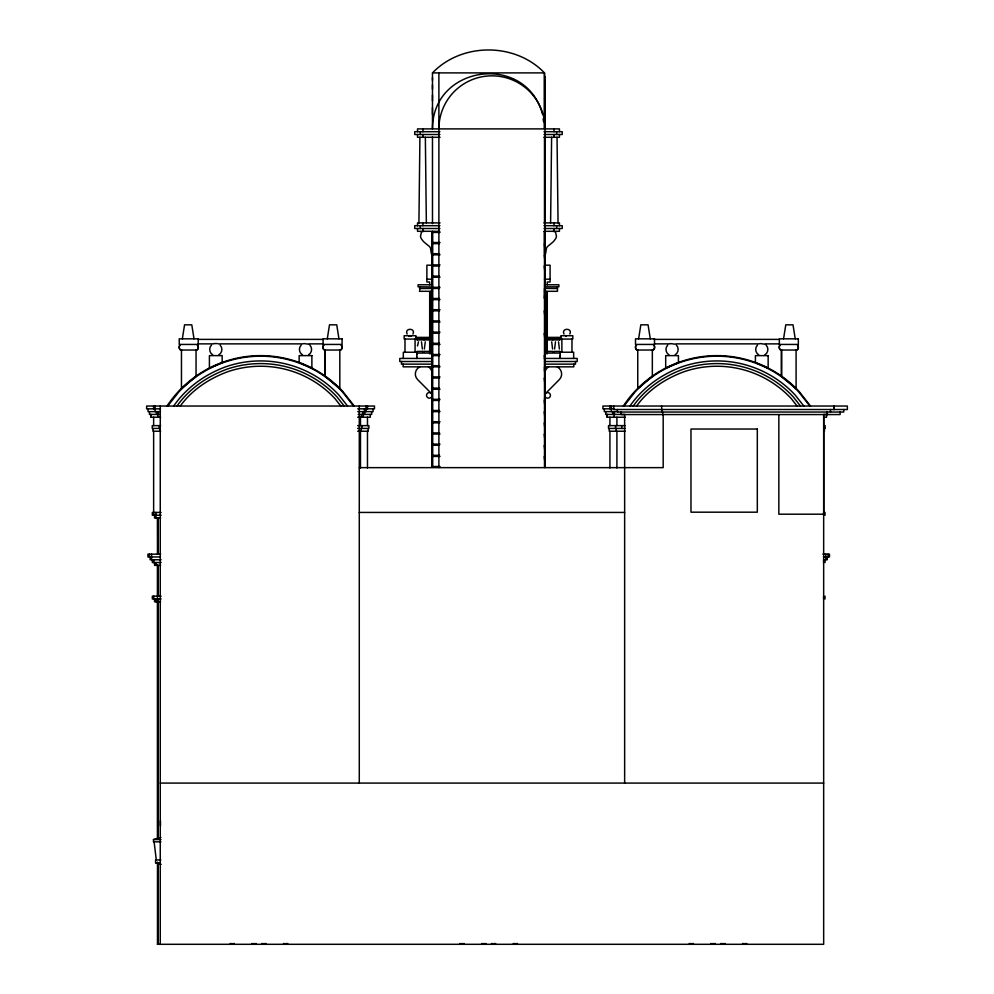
<?xml version="1.0" encoding="UTF-8"?>
<svg xmlns="http://www.w3.org/2000/svg" width="994" height="994" viewBox="0 0 994 994"><rect width="100%" height="100%" fill="white"/><g stroke="black" fill="none" stroke-linecap="round" stroke-linejoin="round"><path stroke-width="1.49" d="M150.839 417.231L150.839 414.436L150.839 417.231L160.643 417.231M153.635 512.432L153.635 431.234M153.635 425.631L153.635 417.231M159.239 428.439L159.239 425.631M340.917 344.682A2.82 2 90 0 1 341.986 348.012A2.82 2 90 0 1 339.824 350.025L339.824 388.729L325.237 376.465L325.237 350.025A2.82 2 -90 0 1 323.075 348.012A2.82 2 -90 0 1 324.143 344.682M416.759 356.834L416.759 358.436L416.759 352.224L403.315 352.224L403.315 358.436M416.759 354.92L416.759 353.081M417.157 339.911L417.157 339.066L417.157 339.911L422.761 339.911L422.761 339.066M417.517 228.508L417.517 231.304L439.77 231.304M417.517 225.7L417.517 222.904L440.093 222.904M417.517 134.501L417.517 137.296L440.093 137.296M417.517 131.705L417.517 128.897L559.448 128.897L559.448 131.705M420.313 228.508L420.313 225.7M420.313 134.501L420.313 131.705M422.935 231.304L422.935 228.508M422.935 225.7L422.935 222.904M422.935 137.296L422.935 134.501M422.935 131.705L422.935 128.897M423.978 339.911L423.978 339.066L423.978 339.911L429.582 339.911L429.582 339.066M439.485 455.314L431.918 455.314L431.918 445.237L439.485 445.237M439.485 432.912L431.918 432.912L431.918 422.835L439.485 422.835M439.485 410.51L431.918 410.51L431.918 400.433L439.485 400.433M432.477 467.404L432.477 231.304M432.477 223.625L432.477 136.663M544.488 371.147L544.488 366.836L573.824 366.836L573.824 364.152M544.488 355.131L545.047 365.705L544.488 355.628M544.488 231.304L544.488 253.706L545.607 253.706L546.439 248.314A6.759 6.759 0 0 1 547.644 246.425L552.49 242.449A17.73 17.73 0 0 0 554.652 240.076L555.397 239.045A7.107 7.107 0 0 0 556.466 236.46L555.596 232.36A3.057 3.057 0 0 0 554.528 231.59L553.086 231.304M545.047 396.432L544.488 399.315M545.047 371.147L545.047 366.836M545.047 288.434L544.488 298.511L544.488 288.434L557.472 288.508L557.472 291.304L544.488 291.304M545.047 253.706L544.488 243.629M546.141 336.27L546.141 339.066L572.805 339.066L572.805 335.711L561.051 335.711L561.051 339.066L561.051 336.27M547.383 339.066L547.383 339.911L552.987 339.911L552.987 339.066L552.987 339.911M554.018 231.304L554.018 228.508M554.018 225.7L554.018 222.904M554.018 137.296L554.018 134.501M554.018 131.705L554.018 128.897M556.64 228.508L556.64 225.7M556.64 134.501L556.64 131.705M559.448 228.508L559.448 231.304L543.979 231.304M559.448 225.7L559.448 222.904L543.979 222.904M559.448 134.501L559.448 137.296L543.979 137.296M559.796 339.911L559.796 339.066L559.796 339.911L554.205 339.911L554.205 339.066M560.206 356.834L560.206 355.131M607.123 417.231L607.123 414.436L607.123 417.231L625.313 417.231M609.918 468L609.918 431.234M609.918 425.631L609.918 417.231M615.522 428.439L615.522 425.631M616.914 468L616.914 431.234M616.914 425.631L616.914 417.231M621.71 428.439L621.71 425.631M797.2 344.682A2.82 2 90 0 1 798.257 348.012A2.82 2 90 0 1 796.095 350.025L796.095 388.729L781.508 376.465L781.508 350.025A2.82 2 -90 0 1 779.358 348.012A2.82 2 -90 0 1 780.414 344.682M823.616 598.96L823.616 596.164M823.616 562.554L823.616 559.759L827.256 559.759L827.256 556.963M823.616 515.24L823.616 512.432M825.045 598.96L825.045 596.164M825.045 562.554L825.045 559.759M825.045 515.24L825.045 512.432M432.477 286.943L418.089 286.831L418.089 284.781L432.477 284.781M418.921 222.904L419.915 137.296M550.601 222.904L551.608 137.296M160.456 820.733L160.481 825.952M418.449 341.849L417.48 345.962M425.27 341.849L424.376 348.981M555.484 341.849L554.602 348.981M422.363 348.981L421.468 341.849M552.589 348.981L551.695 341.849M559.398 348.981L558.516 341.849M182.337 338.83L184.549 324.827L191.792 324.827L194.016 338.83M327.287 338.83L329.499 324.827L336.742 324.827L338.966 338.83M638.608 338.83L640.832 324.827L648.063 324.827L650.287 338.83M783.558 338.83L785.782 324.827L793.013 324.827L795.237 338.83M412.945 334.021C416.026 327.747 404.049 327.747 407.13 334.021M556.752 287.254L557.472 288.508M569.835 334.021C572.917 327.747 560.939 327.747 564.02 334.021M211.449 345.154C208.641 347.85 209.312 352.932 212.716 354.808M301.17 345.154C298.374 347.85 299.032 352.932 302.437 354.808M556.752 287.254L557.472 286.831M667.719 345.154C664.924 347.85 665.595 352.932 668.987 354.808M757.44 345.154C754.645 347.85 755.316 352.932 758.72 354.808M167.75 406.037L178.833 391.909A111.576 111.576 0 0 1 342.47 391.909L353.553 406.037M173.664 406.037C186.363 387.66 205.199 374.216 226.098 366.674A106.83 106.83 0 0 1 338.991 395.127L347.54 406.037M176.982 406.037C189.133 388.741 207.224 376.353 226.955 369.184A104.184 104.184 0 0 1 337.041 396.941L344.185 406.037M180.287 406.037C191.954 389.847 209.237 378.503 227.812 371.694A101.525 101.525 0 0 1 335.102 398.743L340.818 406.037M624.021 406.037L635.104 391.909A111.576 111.576 0 0 1 798.741 391.909L809.824 406.037M629.935 406.037C642.633 387.66 661.47 374.216 682.381 366.674A106.83 106.83 0 0 1 795.262 395.127L803.811 406.037M633.253 406.037C645.417 388.741 663.495 376.353 683.238 369.184A104.184 104.184 0 0 1 793.324 396.941L800.456 406.037M636.57 406.037C648.237 389.847 665.52 378.503 684.096 371.694A101.525 101.525 0 0 1 791.373 398.743L797.101 406.037M432.477 72.897C461.788 42.332 515.178 42.332 544.488 72.897L544.488 128.897L544.488 72.897L432.477 72.897L432.477 128.897C432.378 64.697 526.062 52.359 542.575 114.409M218.854 354.808C222.258 352.932 222.929 347.85 220.121 345.154M308.575 354.808C311.979 352.932 312.65 347.85 309.842 345.154M675.125 354.808C678.529 352.932 679.2 347.85 676.405 345.154M764.858 354.808C768.25 352.932 768.921 347.85 766.125 345.154M548.638 366.836L547.682 367.507A8.002 8.002 0 0 0 544.824 373.831L544.824 395.363A2.796 2.796 0 0 0 548.353 398.06A2.796 2.796 0 0 0 550.055 393.959A2.796 2.796 0 0 0 545.644 393.388L559.187 379.758A7.902 7.902 0 0 0 557.062 366.836M160.929 841.819L153.486 841.819L153.486 839.557L160.929 837.433M432.477 291.304L419.48 291.304L420.213 287.254M214.195 343.564L217.375 343.564M303.915 343.564L308.575 344.185M670.478 343.564L675.125 344.185M760.199 343.564L764.858 344.185M423.879 231.304L422.425 231.59A3.057 3.057 0 0 0 421.357 232.36L420.499 236.46A7.107 7.107 0 0 0 421.568 239.045L422.301 240.076A17.73 17.73 0 0 0 424.463 242.449L429.321 246.425A6.759 6.759 0 0 1 430.514 248.314L431.359 253.706L439.485 253.706M439.92 131.705L414.722 131.705L414.722 134.501L439.92 134.501M543.979 131.705L562.244 131.705L562.244 134.501L543.979 134.501M439.92 225.7L414.722 225.7L414.722 228.508L439.92 228.508M543.979 225.7L562.244 225.7L562.244 228.508L543.979 228.508M440.019 232.422L431.918 232.422L431.918 242.511L440.019 242.511M439.485 243.629L431.918 243.629L431.918 253.706M440.019 254.824L431.918 254.824L431.918 264.901L440.019 264.901M544.488 265.187L550.08 265.187L550.08 281.985L547.284 281.985L547.284 284.781M439.485 266.032L431.918 266.032L431.918 276.108L439.485 276.108M440.019 277.227L431.918 277.227L431.918 287.303L440.019 287.303M426.873 279.19L432.477 279.19M544.488 279.19L550.08 279.19M544.488 284.781L558.876 284.781L558.876 286.831L544.488 286.831M419.48 288.508L439.485 288.434M430.8 291.863L429.681 291.863L429.681 353.789M546.166 291.863L547.284 291.863L547.284 353.789M439.485 298.511L431.918 298.511L431.918 288.434M440.019 299.629L431.918 299.629L431.918 309.706L440.019 309.706M439.485 310.824L431.918 310.824L431.918 320.913L439.485 320.913M440.019 322.031L431.918 322.031L431.918 332.108L440.019 332.108M439.485 333.226L431.918 333.226L431.918 343.315L439.485 343.315M415.914 337.388L430.824 337.388M546.141 337.388L561.051 337.388M415.914 338.507L430.824 338.507M546.141 338.507L561.051 338.507M430.824 339.066L404.16 339.066L404.16 335.711L415.914 335.711L415.914 339.066M198.216 339.389L323.075 339.389M654.499 339.389L779.358 339.389M198.216 343.874L213.635 343.874M218.258 343.874L303.033 343.874M309.209 343.874L323.075 343.874M654.499 343.874L669.906 343.874M676.069 343.874L759.317 343.874M765.479 343.874L779.358 343.874M440.019 344.433L431.918 344.433L431.918 354.51L440.019 354.51M323.671 345.117A2.82 2 90 0 0 323.174 348.385A2.82 2 90 0 0 325.237 350.025L339.824 350.025A2.82 2 -90 0 0 341.886 348.385A2.82 2 -90 0 0 341.389 345.117M779.942 345.117A2.82 2 90 0 0 779.445 348.385A2.82 2 90 0 0 781.508 350.025L796.095 350.025A2.82 2 -90 0 0 798.157 348.385A2.82 2 -90 0 0 797.66 345.117M547.383 351.391L552.987 351.391L552.987 353.069L547.383 353.069M439.485 355.628L431.918 355.628L431.918 365.705L439.485 365.705M432.477 358.436L399.787 358.436L399.787 361.505L432.477 361.505M544.488 358.436L577.179 358.436L577.179 361.505L544.488 361.505M432.477 364.152L401.464 364.152L401.464 361.505M544.488 364.152L575.501 364.152L575.501 361.505M440.019 366.836L403.142 366.836L403.142 364.152M440.019 376.912L431.918 376.912L431.918 366.836M439.485 378.031L431.918 378.031L431.918 388.107L439.485 388.107M440.019 389.238L431.918 389.238L431.918 399.315L440.019 399.315M160.494 408.832L146.64 408.832L146.64 406.037L374.477 406.037L374.477 408.832L357.765 408.832M613.932 408.832L602.923 408.832L602.923 406.037L847.36 406.037L847.36 409.516L613.758 409.516L613.758 406.037M160.494 411.628L148.044 411.628L148.044 408.832M357.765 411.628L373.073 411.628L373.073 408.832M440.019 411.628L431.918 411.628L431.918 421.717L440.019 421.717M617.945 411.628L604.315 411.628L604.315 408.832M160.345 414.436L149.435 414.436L149.435 411.628M358.25 414.436L371.669 414.436L371.669 411.628M624.555 414.436L605.719 414.436L605.719 411.628M823.753 414.436L827.952 414.436M357.666 417.231L370.265 417.231L370.265 414.436M160.643 425.631L152.244 425.631L152.244 428.439L159.947 428.439L159.947 431.234M357.666 425.631L368.873 425.631L368.873 428.439L357.666 428.439M625.313 425.631L608.514 425.631L608.514 428.439L625.313 428.439M160.643 431.234L152.939 431.234L152.939 428.439M357.666 431.234L368.165 431.234L368.165 428.439M625.313 431.234L609.223 431.234L609.223 428.439M440.019 434.03L431.918 434.03L431.918 444.119L440.019 444.119M440.019 456.432L431.918 456.432L431.918 466.509L440.019 466.509M359.281 467.64L663.184 467.64L663.184 414.56M161.127 512.432L152.343 512.432L152.343 515.24L161.127 515.24M359.281 512.432L624.642 512.432M823.666 514.196L778.836 514.196L778.836 414.56M160.63 518.036L154.555 518.036L154.555 515.24M160.63 554.155L147.92 554.155L147.92 556.963L160.432 556.963M822.846 554.155L829.468 554.155L829.468 556.963L823.467 556.963M161.127 559.759L150.131 559.759L150.131 556.963M161.127 562.554L152.343 562.554L152.343 559.759M160.63 565.362L154.555 565.362L154.555 562.554M161.127 596.164L152.343 596.164L152.343 598.96L161.127 598.96M157.114 598.96L155.971 598.96L155.983 601.755M158.195 598.96L159.326 598.96M160.63 601.755L154.555 601.755L154.555 598.96M160.258 783.086L823.666 783.086M153.486 839.557L160.929 839.557M160.842 859.947L155.598 859.947L155.598 862.755L161.19 864.358M155.598 862.755L160.121 862.755M157.4 944.3L823.666 944.3L823.666 414.56M419.48 286.831L420.213 287.254M428.327 366.836L429.284 367.494A8.002 8.002 0 0 1 432.129 373.831L432.129 395.363A2.796 2.796 0 0 1 428.6 398.06A2.796 2.796 0 0 1 426.911 393.959A2.796 2.796 0 0 1 431.321 393.388L417.778 379.758A7.902 7.902 0 0 1 419.903 366.836M810.532 406.037L799.151 391.524A112.136 112.136 0 0 0 623.313 406.037M354.262 406.037L342.88 391.524A112.136 112.136 0 0 0 167.029 406.037M543.146 118.758L543.532 121.653M154.107 841.819L156.294 859.947M557.038 137.296L558.044 222.904M425.357 137.296L426.351 222.904M843.744 409.516L843.744 412.038L617.373 412.038L617.373 409.516M840.116 412.038L840.116 414.56L621.001 414.56L621.001 412.038M834.09 406.037L834.09 409.516M833.854 406.037L833.854 409.516M830.475 409.516L830.499 412.038M828.052 554.155L828.052 556.963M827.07 412.038L827.07 414.56M826.548 414.436L826.548 417.231L823.753 417.231L823.753 425.631M825.84 554.155L825.84 559.759M825.144 425.631L825.144 428.439M824.448 428.439L824.448 431.234M823.753 431.234L823.753 512.432M781.508 350.025L781.508 376.465M746.68 943.455L746.68 944.3M745.537 943.455L745.537 944.3M743.823 943.455L743.823 944.3M742.667 943.455L742.667 944.3M724.899 943.455L724.899 944.3M723.744 943.455L723.744 944.3M722.029 943.455L722.029 944.3M720.874 943.455L720.874 944.3M715.146 943.455L715.146 944.3M714.003 943.455L714.003 944.3M712.276 943.455L712.276 944.3M711.132 943.455L711.132 944.3M693.352 943.455L693.352 944.3M692.209 943.455L692.209 944.3M690.482 943.455L690.482 944.3M689.339 943.455L689.339 944.3M662.675 412.038L662.675 414.56M662.153 409.516L662.153 412.038M661.644 406.037L661.644 409.516M624.642 414.56L624.642 783.086M616.218 428.439L616.218 431.234M614.454 411.628L614.454 414.436M614.118 414.436L614.118 417.231M612.714 411.628L612.714 414.436M611.422 406.037L611.322 411.628M609.918 406.037L609.918 408.832M573.65 358.436L573.65 352.224L560.206 352.224L560.206 358.436M571.972 339.066L571.972 352.224M561.883 339.066L561.883 352.224M546.166 291.304L546.166 353.852M545.035 76.737L545.035 467.64M544.488 136.663L544.488 223.625M544.488 231.378L544.488 467.404M517.365 943.455L517.365 944.3M516.221 943.455L516.221 944.3M514.494 943.455L514.494 944.3M513.351 943.455L513.351 944.3M495.571 943.455L495.571 944.3M494.428 943.455L494.428 944.3M492.713 943.455L492.713 944.3M491.558 943.455L491.558 944.3M485.83 943.455L485.83 944.3M484.674 943.455L484.674 944.3M482.96 943.455L482.96 944.3M481.817 943.455L481.817 944.3M464.036 943.455L464.036 944.3M462.893 943.455L462.893 944.3M461.166 943.455L461.166 944.3M460.023 943.455L460.023 944.3M438.888 73.171L438.888 467.64M432.477 77.607L432.477 80.402M432.477 84.85L432.477 89.298M432.477 95.101L432.477 100.903M432.477 107.65L432.477 114.409M432.477 232.422L432.477 242.511M432.477 243.629L432.477 253.706M432.477 254.824L432.477 264.901M432.477 298.511L432.477 265.187L426.873 265.187L426.873 281.985L429.681 281.985L429.681 284.781M432.477 299.629L432.477 309.706M432.477 310.824L432.477 320.913M432.477 322.031L432.477 332.108M432.477 333.226L432.477 343.315M432.477 344.433L432.477 354.51M432.477 354.92L432.477 376.912M432.477 378.031L432.477 388.107M432.477 389.238L432.477 399.315M432.477 400.433L432.477 410.51M432.477 411.628L432.477 421.717M432.477 422.835L432.477 432.912M432.477 434.03L432.477 444.119M432.477 445.237L432.477 455.314M432.477 456.432L432.477 466.509M431.918 400.433L431.918 410.51M431.918 422.835L431.918 432.912M431.918 445.237L431.918 455.314M430.8 291.304L430.8 353.852M415.07 339.066L415.07 352.224M404.993 339.066L404.993 352.224M367.469 406.037L367.469 408.832M367.469 417.231L367.469 425.631M367.469 431.234L367.469 468M366.065 408.832L366.065 411.628M365.966 406.037L365.966 408.832M364.674 411.628L364.674 414.436M364.45 408.832L364.45 411.628M363.27 414.436L363.27 417.231M362.934 411.628L362.934 414.436M361.866 425.631L361.866 428.439M361.418 414.436L361.418 417.231M361.17 428.439L361.17 431.234M360.474 417.231L360.474 425.631M360.474 431.234L360.474 468M359.281 406.037L359.281 783.086M325.237 350.025L325.237 376.465M287.626 943.455L287.626 944.3M286.471 943.455L286.471 944.3M284.756 943.455L284.756 944.3M283.613 943.455L283.613 944.3M265.833 943.455L265.833 944.3M264.677 943.455L264.677 944.3M262.963 943.455L262.963 944.3M261.82 943.455L261.82 944.3M256.079 943.455L256.079 944.3M254.936 943.455L254.936 944.3M253.209 943.455L253.209 944.3M252.066 943.455L252.066 944.3M234.286 943.455L234.286 944.3M233.143 943.455L233.143 944.3M231.428 943.455L231.428 944.3M230.273 943.455L230.273 944.3M160.258 406.037L160.258 944.3M158.183 411.628L158.183 414.436M158.195 518.036L158.195 554.155M158.195 565.362L158.195 596.164M158.195 600.364L158.195 838.899M158.195 863.699L158.195 944.3M157.847 414.436L157.847 417.231M157.4 518.036L157.474 554.155M157.4 564.99L157.4 597.506M157.4 600.6L157.4 839.023M157.474 862.158L157.474 944.3M156.443 411.628L156.443 414.436M155.983 512.432L155.983 518.036M155.983 562.554L155.983 565.362M155.151 406.037L155.039 411.628M153.635 406.037L153.635 408.832M153.772 512.432L153.772 515.24M153.772 559.759L153.772 562.554M153.772 596.164L153.772 598.96M151.56 554.155L151.56 559.759M149.336 554.155L149.336 556.963M438.888 128.897A53.067 53.067 0 0 1 491.955 75.83A53.067 53.067 0 0 1 545.035 128.897M565.561 336.394A7.418 7.418 0 0 1 566.245 336.295M408.671 336.394A7.418 7.418 0 0 1 409.342 336.295M410.721 336.295A7.418 7.418 0 0 1 411.404 336.394M181.467 350.025L181.467 388.729L196.054 376.465L196.054 350.025A2.82 2 -90 0 0 198.216 348.012A2.82 2 -90 0 0 197.16 344.682A2.82 2 90 0 1 198.216 348.012A2.82 2 90 0 1 196.054 350.025L181.467 350.025A2.82 2 -90 0 1 179.318 348.012A2.82 2 90 0 1 180.374 344.682A2.82 2 -90 0 0 179.318 348.012A2.82 2 90 0 0 181.467 350.025M423.978 351.391L423.978 353.069L429.582 353.069L429.582 351.391L423.978 351.391M544.488 456.432L545.047 466.509L544.488 456.432M544.488 445.237L545.047 455.314L544.488 445.237M544.488 434.03L545.047 444.119L544.488 434.03M544.488 422.835L545.047 432.912L544.488 422.835M544.488 411.628L545.047 421.717L544.488 411.628M544.488 400.433L545.047 410.51L544.488 400.433M544.488 378.031L545.047 388.107L544.488 378.031M544.488 333.226L545.047 343.315L544.488 333.226M544.488 310.824L545.047 320.913L544.488 310.824M544.488 266.032L545.047 276.108L544.488 266.032M544.488 254.824L545.047 264.901L544.488 254.824M637.75 350.025L637.75 388.729L652.337 376.465L652.337 350.025A2.82 2 90 0 0 654.499 348.012A2.82 2 90 0 0 653.431 344.682A2.82 2 -90 0 1 654.499 348.012A2.82 2 -90 0 1 652.337 350.025L637.75 350.025A2.82 2 -90 0 1 635.588 348.012A2.82 2 90 0 1 636.657 344.682A2.82 2 -90 0 0 635.588 348.012A2.82 2 90 0 0 637.75 350.025M222.159 362.624L209.411 368.19L209.411 355.628L222.159 355.628L222.159 362.624M678.43 362.624L665.694 368.19L665.694 355.628L678.43 355.628L678.43 362.624M198.216 338.83L179.231 338.83L179.231 344.433L198.216 344.433L198.216 338.83M342.06 338.83L323.075 338.83L323.075 344.433L342.06 344.433L342.06 338.83M654.499 338.83L635.514 338.83L635.514 344.433L654.499 344.433L654.499 338.83M798.344 338.83L779.358 338.83L779.358 344.433L798.344 344.433L798.344 338.83M422.761 351.391L417.157 351.391L417.157 353.069L422.761 353.069L422.761 351.391M559.796 351.391L554.205 351.391L554.205 353.069L559.796 353.069L559.796 351.391M311.88 355.628L299.144 355.628L299.144 362.624L311.88 368.19L311.88 355.628M768.151 355.628L755.415 355.628L755.415 362.624L768.151 368.19L768.151 355.628M757.316 429.035L690.979 429.035L690.979 512.183L757.316 512.183L757.316 429.035"/></g></svg>
